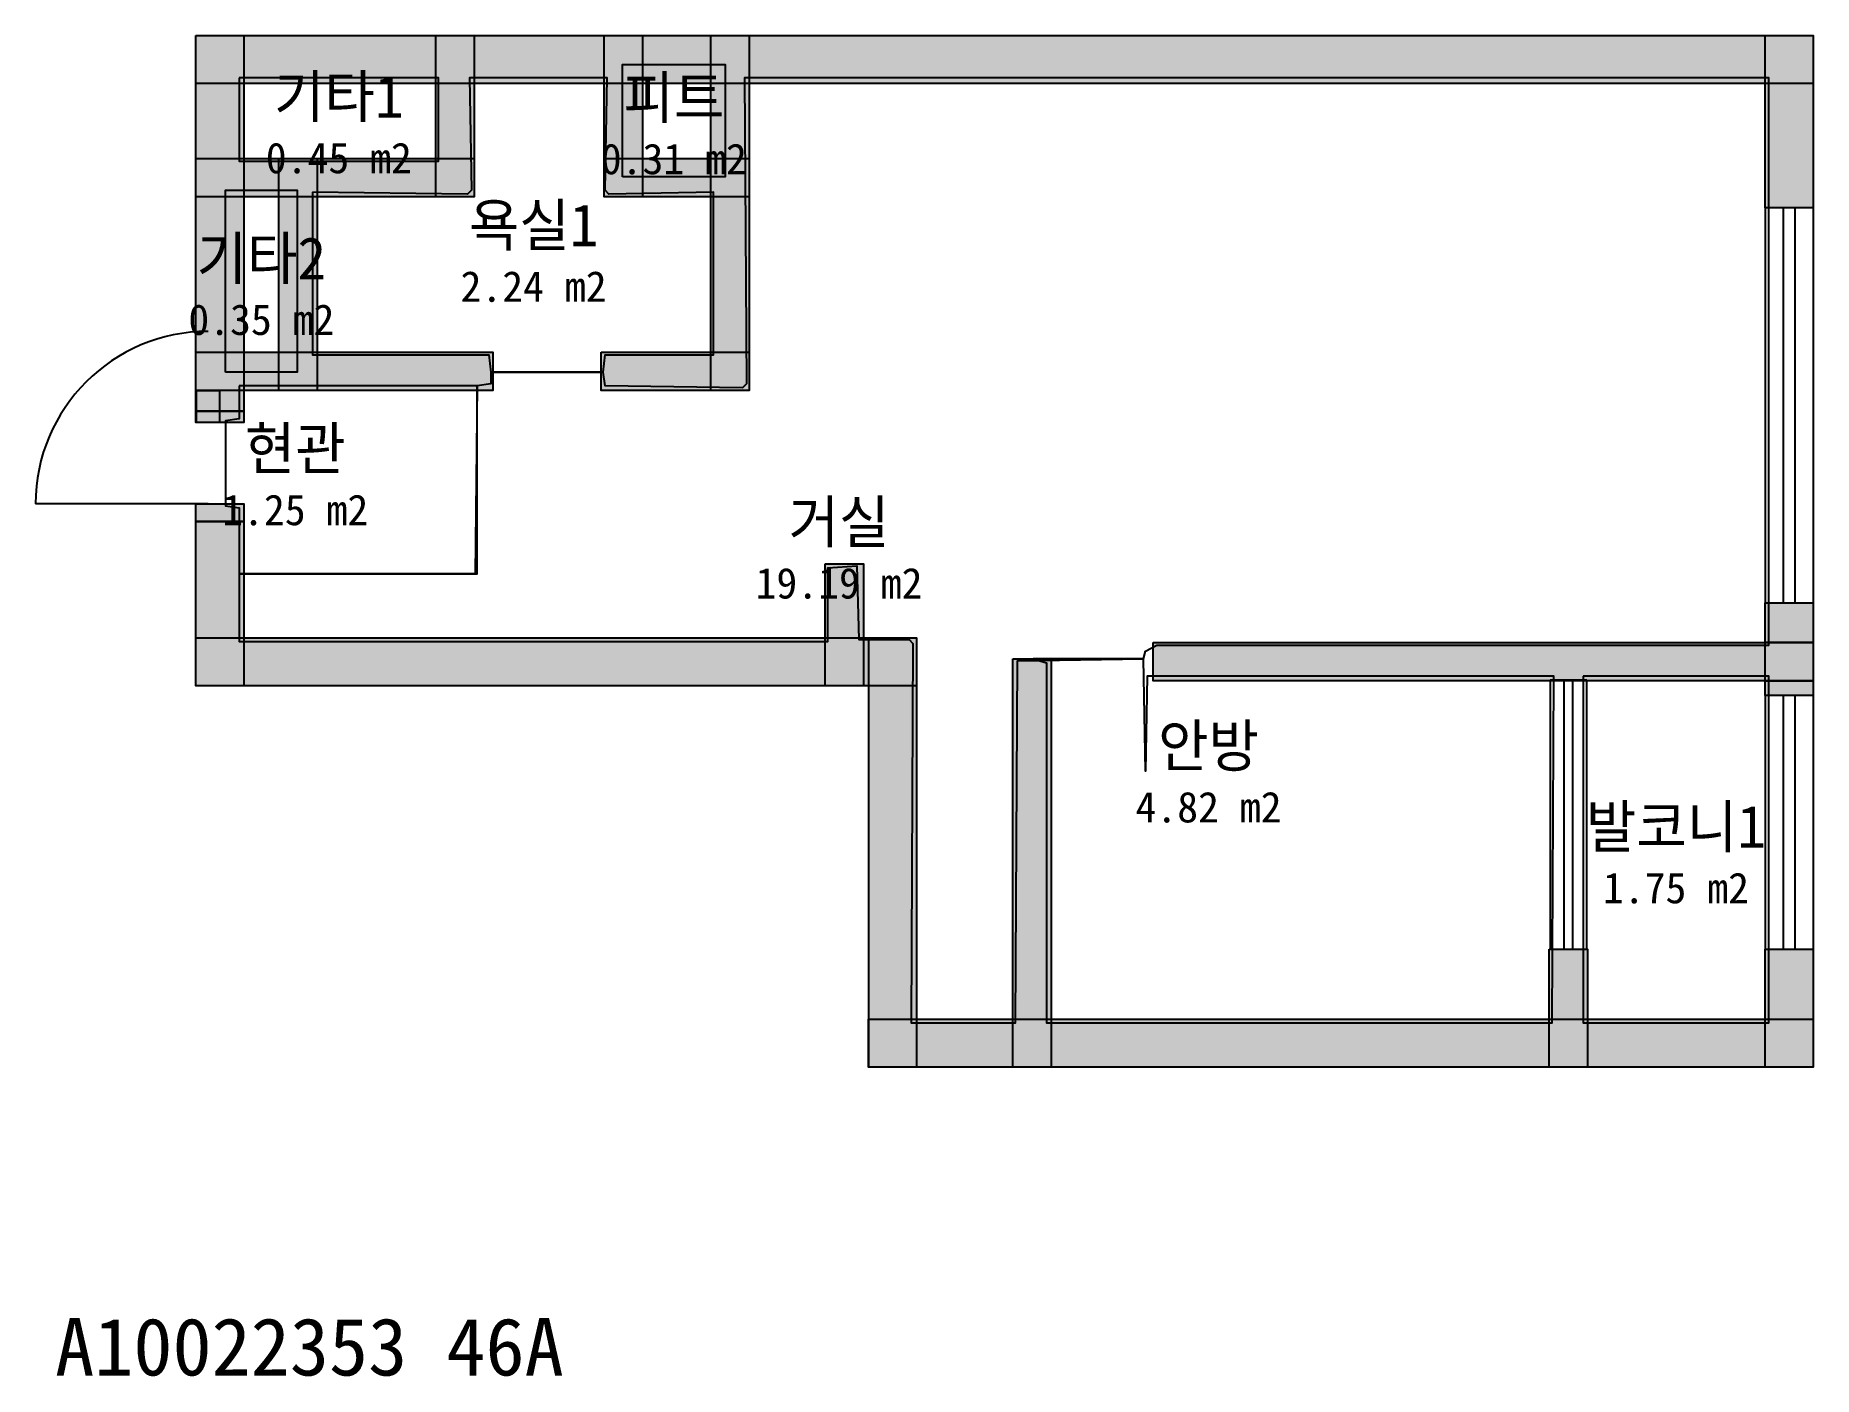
# Model space of a CAD drawing. Header units: millimetres. Extents: x -102 to 9172, y -905 to 6090.
import ezdxf
from ezdxf.enums import TextEntityAlignment as Align

# ---------------------------------------------------------------- set-up
doc = ezdxf.new("R2010")
doc.units = ezdxf.units.MM
for name, color, linetype in [('A-ANNO-TEXT', 7, 'Continuous'), ('A-AREA', 9, 'Continuous'), ('A-AREA-IDEN', 7, 'Continuous'), ('A-DOOR', 4, 'Continuous'), ('A-GLAZ', 5, 'Continuous'), ('A-WALL-EXTR', 7, 'Continuous'), ('A-WALL-PATT', 8, 'Continuous'), ('A-WALL-PRTN', 8, 'Continuous'), ('A-WALL-STRC', 7, 'Continuous')]:
    doc.layers.add(name, color=color, linetype=linetype)

# ---------------------------------------------------------------- blocks, each defined once
blk = doc.blocks.new('JJ-DOOR-SWING')
blk.add_line((0, 0), (0, 1000))
blk.add_arc((0, 0), 1000, 0, 90)
at = {"flags": 1}
for tag, p in [('WIDTH', (0, -150)), ('TYPE', (0, -250))]:
    blk.add_attdef(tag, p, '', height=80, dxfattribs=at)
blk = doc.blocks.new('JJ-WIN-DOUBLE')
for p, q in [((1000, 500), (0, 500)), ((0, 500), (0, -500)), ((1000, -500), (1000, 500)), ((0, 120), (1000, 120)), ((0, -120), (1000, -120)), ((0, -500), (1000, -500))]:
    blk.add_line(p, q)
at = {"flags": 1}
for tag, p in [('WIDTH', (0, -700)), ('TYPE', (0, -800))]:
    blk.add_attdef(tag, p, '', height=80, dxfattribs=at)

msp = doc.modelspace()

# ---------------------------------------------------------------- linework, layer by layer
at = {"layer": 'A-AREA'}
for points in [[(2959.6, 5353.5), (2959.6, 5939.4), (3494.9, 5939.4), (3494.9, 5353.5)], [(959.6, 3282.8), (959.6, 2929.3), (4030.3, 2929.3), (4030.3, 3313.1), (4181.8, 3323.2), (4191.9, 2939.4), (4454.5, 2939.4), (4474.7, 2919.2), (4464.6, 939.4), (5010.1, 939.4), (5020.2, 2828.3), (5676.8, 2838.4), (5686.9, 2878.8), (5747.5, 2909.1), (8939.4, 2909.1), (8939.4, 5868.7), (3596, 5868.7), (3606.1, 4272.7), (3585.9, 4252.5), (2868.7, 4262.6), (2858.6, 4333.3), (2272.7, 4333.3), (2272.7, 4272.7), (2202, 4262.6), (2191.9, 3282.8)], [(959.6, 5868.7), (959.6, 5434.3), (2000, 5434.3), (2000, 5868.7)], [(1343.4, 5272.7), (1343.4, 4424.2), (2262.6, 4424.2), (2272.7, 4333.3), (2858.6, 4333.3), (2868.7, 4424.2), (3434.3, 4424.2), (3434.3, 5272.7), (2888.9, 5262.6), (2868.7, 5282.8), (2878.8, 5868.7), (2161.6, 5868.7), (2171.7, 5282.8), (2151.5, 5262.6)], [(888.9, 4333.3), (888.9, 5282.8), (1262.6, 5282.8), (1262.6, 4333.3)], [(959.6, 4262.6), (959.6, 4090.9), (888.9, 4080.8), (888.9, 3636.4), (959.6, 3626.3), (959.6, 3282.8), (2202, 3282.8), (2202, 4262.6)], [(5101, 2838.4), (5171.7, 2818.2), (5171.7, 939.4), (7808.1, 939.4), (7818.2, 2747.5), (5697, 2747.5), (5686.9, 2252.5), (5676.8, 2838.4)], [(7969.7, 2747.5), (7969.7, 939.4), (8939.4, 939.4), (8939.4, 2747.5)]]:
    msp.add_lwpolyline(points, close=True, dxfattribs=at)
at = {"layer": 'A-WALL-EXTR'}
for points in [[(733.3, 6089.6), (9170.7, 6089.6), (9170.7, 5839.6), (733.3, 5839.6)], [(733.6, 6089.9), (983.6, 6089.9), (983.6, 4131.3), (733.6, 4131.3)], [(8920.5, 6089.9), (9170.5, 6089.9), (9170.5, 5191.9), (8920.5, 5191.9)], [(733.6, 4131.3), (983.6, 4131.3), (983.6, 4070.7), (733.6, 4070.7)], [(733.6, 3646.5), (983.6, 3646.5), (983.6, 3555.6), (733.6, 3555.6)], [(733.6, 3555.6), (983.6, 3555.6), (983.6, 2698), (733.6, 2698)], [(8920.5, 3131.3), (9170.5, 3131.3), (9170.5, 2646.5), (8920.5, 2646.5)], [(8920.5, 3131.3), (9170.5, 3131.3), (9170.5, 2923.2), (8920.5, 2923.2)], [(733.3, 2948.2), (4493.9, 2948.2), (4493.9, 2698.2), (733.3, 2698.2)], [(4243.7, 2948.5), (4493.7, 2948.5), (4493.7, 708.1), (4243.7, 708.1)], [(8920.5, 2723.2), (9170.5, 2723.2), (9170.5, 2646.5), (8920.5, 2646.5)], [(8920.5, 1323.2), (9170.5, 1323.2), (9170.5, 708.1), (8920.5, 708.1)], [(4243.4, 958.3), (9170.7, 958.3), (9170.7, 708.3), (4243.4, 708.3)]]:
    msp.add_lwpolyline(points, close=True, dxfattribs=at)
at = {"layer": 'A-WALL-PATT', "color": 8}
for points in [[(733.3, 6089.6), (9170.7, 6089.6), (733.3, 5839.6), (9170.7, 5839.6)], [(733.6, 6089.9), (983.6, 6089.9), (733.6, 4131.3), (983.6, 4131.3)], [(1985.9, 6089.9), (2185.9, 6089.9), (1985.9, 5248.5), (2185.9, 5248.5)], [(2864.6, 6089.9), (3064.6, 6089.9), (2864.6, 5248.5), (3064.6, 5248.5)], [(3420.2, 6089.9), (3620.2, 6089.9), (3420.2, 4238.4), (3620.2, 4238.4)], [(8920.5, 6089.9), (9170.5, 6089.9), (8920.5, 5191.9), (9170.5, 5191.9)], [(733.3, 5448.5), (2185.9, 5448.5), (733.3, 5248.5), (2185.9, 5248.5)], [(1167.7, 5448.5), (1367.7, 5448.5), (1167.7, 4238.4), (1367.7, 4238.4)], [(2864.6, 5448.5), (3620.2, 5448.5), (2864.6, 5248.5), (3620.2, 5248.5)], [(733.3, 4438.4), (2282.8, 4438.4), (733.3, 4238.4), (2282.8, 4238.4)], [(2848.5, 4438.4), (3620.2, 4438.4), (2848.5, 4238.4), (3620.2, 4238.4)], [(738, 4238.4), (858, 4238.4), (738, 4070.7), (858, 4070.7)], [(733.6, 4131.3), (983.6, 4131.3), (733.6, 4070.7), (983.6, 4070.7)], [(733.6, 3646.5), (983.6, 3646.5), (733.6, 3555.6), (983.6, 3555.6)], [(733.6, 3555.6), (983.6, 3555.6), (733.6, 2698), (983.6, 2698)], [(4016.2, 3333.3), (4216.2, 3333.3), (4016.2, 2698), (4216.2, 2698)], [(8920.5, 3131.3), (9170.5, 3131.3), (8920.5, 2646.5), (9170.5, 2646.5)], [(8920.5, 3131.3), (9170.5, 3131.3), (8920.5, 2923.2), (9170.5, 2923.2)], [(733.3, 2948.2), (4493.9, 2948.2), (733.3, 2698.2), (4493.9, 2698.2)], [(4243.7, 2948.5), (4493.7, 2948.5), (4243.7, 708.1), (4493.7, 708.1)], [(5727.3, 2923.2), (9170.7, 2923.2), (5727.3, 2723.2), (9170.7, 2723.2)], [(4996, 2838.4), (5196, 2838.4), (4996, 708.1), (5196, 708.1)], [(8920.5, 2723.2), (9170.5, 2723.2), (8920.5, 2646.5), (9170.5, 2646.5)], [(7793.9, 1323.2), (7993.9, 1323.2), (7793.9, 708.1), (7993.9, 708.1)], [(8920.5, 1323.2), (9170.5, 1323.2), (8920.5, 708.1), (9170.5, 708.1)], [(4243.4, 958.3), (9170.7, 958.3), (4243.4, 708.3), (9170.7, 708.3)]]:
    msp.add_solid(points, dxfattribs=at)
at = {"layer": 'A-WALL-PRTN'}
msp.add_lwpolyline([(738, 4238.4), (858, 4238.4), (858, 4070.7), (738, 4070.7)], close=True, dxfattribs=at)
at = {"layer": 'A-WALL-STRC'}
for points in [[(1985.9, 6089.9), (2185.9, 6089.9), (2185.9, 5248.5), (1985.9, 5248.5)], [(2864.6, 6089.9), (3064.6, 6089.9), (3064.6, 5248.5), (2864.6, 5248.5)], [(3420.2, 6089.9), (3620.2, 6089.9), (3620.2, 4238.4), (3420.2, 4238.4)], [(733.3, 5448.5), (2185.9, 5448.5), (2185.9, 5248.5), (733.3, 5248.5)], [(1167.7, 5448.5), (1367.7, 5448.5), (1367.7, 4238.4), (1167.7, 4238.4)], [(2864.6, 5448.5), (3620.2, 5448.5), (3620.2, 5248.5), (2864.6, 5248.5)], [(733.3, 4438.4), (2282.8, 4438.4), (2282.8, 4238.4), (733.3, 4238.4)], [(2848.5, 4438.4), (3620.2, 4438.4), (3620.2, 4238.4), (2848.5, 4238.4)], [(4016.2, 3333.3), (4216.2, 3333.3), (4216.2, 2698), (4016.2, 2698)], [(5727.3, 2923.2), (9170.7, 2923.2), (9170.7, 2723.2), (5727.3, 2723.2)], [(4996, 2838.4), (5196, 2838.4), (5196, 708.1), (4996, 708.1)], [(7793.9, 1323.2), (7993.9, 1323.2), (7993.9, 708.1), (7793.9, 708.1)]]:
    msp.add_lwpolyline(points, close=True, dxfattribs=at)

# ---------------------------------------------------------------- block references
at = {"layer": 'A-DOOR', "xscale": 0.9, "yscale": 0.9, "rotation": 90}
msp.add_blockref('JJ-DOOR-SWING', (798, 3646.5), dxfattribs=at)
at = {"layer": 'A-GLAZ', "rotation": 90}
for p, xscale, yscale in [((9045.5, 3131.3), 2.060606060606061, 0.2525252525252525), ((7893.9, 1323.2), 1.404040404040404, 0.1919191919191919), ((9045.5, 1323.2), 1.323232323232323, 0.2525252525252525)]:
    msp.add_blockref('JJ-WIN-DOUBLE', p, dxfattribs=dict(at, xscale=xscale, yscale=yscale))

# ---------------------------------------------------------------- texts
at = {"layer": 'A-ANNO-TEXT'}
msp.add_text('A10022353 46A', height=300, dxfattribs=at).set_placement((0, -900))
at = {"layer": 'A-AREA-IDEN'}
for s, height, p in [('기타1', 220, (1479.8, 5771.5)), ('피트', 220, (3227.3, 5766.5)), ('0.45 m2', 160, (1479.8, 5451.5)), ('0.31 m2', 160, (3227.3, 5446.5)), ('욕실1', 220, (2495.7, 5101.2)), ('기타2', 220, (1075.8, 4928.1)), ('2.24 m2', 160, (2495.7, 4781.2)), ('0.35 m2', 160, (1075.8, 4608.1)), ('현관', 220, (1252.5, 3935.7)), ('1.25 m2', 160, (1252.5, 3615.7)), ('거실', 220, (4088.9, 3553.1)), ('19.19 m2', 160, (4088.9, 3233.1)), ('안방', 220, (6016.4, 2385.2)), ('4.82 m2', 160, (6016.4, 2065.2)), ('발코니1', 220, (8454.5, 1963.4)), ('1.75 m2', 160, (8454.5, 1643.4))]:
    msp.add_text(s, height=height, dxfattribs=at).set_placement(p, align=Align.MIDDLE_CENTER)

doc.saveas('drawing.dxf')
